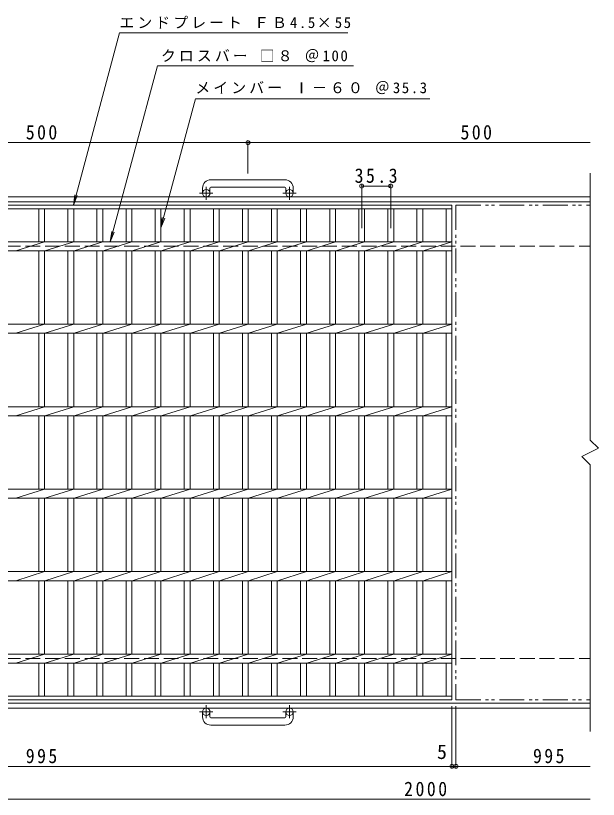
# Model space of a CAD drawing. Units: millimetres, scale not verified. Extents: x -934 to 979, y -824 to 732.
# Drawn here: x -413 to 294, y -219 to 732 of the extents above; entities that cross this region are included whole.
import ezdxf
from ezdxf.enums import TextEntityAlignment as Align

# ---------------------------------------------------------------- set-up
doc = ezdxf.new("R2010")
doc.units = ezdxf.units.MM
doc.header["$LTSCALE"] = 6
doc.header["$PDMODE"] = 32
doc.header["$PDSIZE"] = 4.8
for name, pattern in [('CHAIN1', [8, 5, -1, 1, -1]), ('DASHED3', [4, 3, -1]), ('DOUBLE_CHAIN1', [8.8, 5, -1, 0.6, -0.6, 0.6, -1])]:
    doc.linetypes.add(name, pattern=pattern)
for name, color, linetype, lineweight in [('B-1_ピット', 2, 'Continuous', 9), ('B-2_蓋', 3, 'Continuous', 9), ('B-4_寸法', 7, 'Continuous', 9)]:
    doc.layers.add(name, color=color, linetype=linetype, lineweight=lineweight)
doc.styles.add('ＭＳ ゴシック', font='')
doc.styles.get('ＭＳ ゴシック').set_extended_font_data('MS Gothic')

msp = doc.modelspace()

# ---------------------------------------------------------------- linework, layer by layer
at = {"layer": 'B-1_ピット'}
for p, q in [((-86.42, 532.556), (-176.42, 532.556)), ((-176.421, 523.556), (-86.42, 523.556)), ((-186.42, 522.556), (-186.42, 516.456)), ((-177.42, 522.556), (-177.42, 516.456)), ((-85.42, 522.556), (-85.42, 516.456)), ((-76.42, 522.556), (-76.42, 516.456)), ((-881.42, 511.956), (283.837, 511.956)), ((-881.42, 505.956), (283.837, 505.956)), ((-881.42, -102.044), (283.837, -102.044)), ((-881.42, -108.044), (283.837, -108.044)), ((-186.42, -118.645), (-186.42, -112.545)), ((-177.42, -118.645), (-177.42, -112.545)), ((-85.42, -118.645), (-85.42, -112.545)), ((-76.42, -118.645), (-76.42, -112.545)), ((-176.421, -119.645), (-86.42, -119.645)), ((-86.42, -128.645), (-176.42, -128.645))]:
    msp.add_line(p, q, dxfattribs=at)
at = {"layer": 'B-1_ピット', "linetype": 'CHAIN1'}
for p, q in [((-181.92, 508.348), (-181.92, 523.946)), ((-80.921, 508.348), (-80.921, 523.946)), ((-173.757, 516.456), (-190.165, 516.456)), ((-72.757, 516.456), (-89.165, 516.456)), ((-181.92, -104.438), (-181.92, -120.035)), ((-80.921, -104.438), (-80.921, -120.035)), ((-173.757, -112.545), (-190.165, -112.545)), ((-72.757, -112.545), (-89.165, -112.545))]:
    msp.add_line(p, q, dxfattribs=at)
at = {"layer": 'B-1_ピット', "linetype": 'DASHED3'}
for p, q in [((-881.42, 451.956), (283.837, 451.956)), ((-881.42, -48.045), (283.837, -48.045))]:
    msp.add_line(p, q, dxfattribs=at)
at = {"layer": 'B-1_ピット'}
for centre in [(-181.92, 516.456), (-80.921, 516.456), (-181.92, -112.545), (-80.921, -112.545)]:
    msp.add_circle(centre, 4.5, dxfattribs=at)
for centre, radius, start, end in [((-176.42, 522.556), 10, 90, 180), ((-86.42, 522.556), 10, 0, 90), ((-176.421, 522.556), 1, 90, 180), ((-86.42, 522.556), 1, 0, 90), ((-176.42, -118.645), 10, 180, 270), ((-176.421, -118.645), 1, 180, 270), ((-86.42, -118.645), 10, 270, 0), ((-86.42, -118.645), 1, 270, 0)]:
    msp.add_arc(centre, radius, start, end, dxfattribs=at)
at = {"layer": 'B-2_蓋'}
for p, q in [((283.837, 540.469), (283.837, 216.956)), ((-878.92, 501.956), (116.08, 501.956)), ((-878.92, 497.456), (116.08, 497.456)), ((-385.12, 497.456), (-385.12, 457.456)), ((-378.12, 497.456), (-378.12, 457.456)), ((-349.82, 497.456), (-349.82, 457.456)), ((-342.82, 497.456), (-342.82, 457.456)), ((-314.52, 497.456), (-314.52, 457.456)), ((-307.52, 497.456), (-307.52, 457.456)), ((-279.22, 497.456), (-279.22, 457.456)), ((-272.22, 497.456), (-272.22, 457.456)), ((-243.92, 497.456), (-243.92, 457.456)), ((-236.92, 497.456), (-236.92, 457.456)), ((-208.62, 497.456), (-208.62, 457.456)), ((-201.62, 497.456), (-201.62, 457.456)), ((-173.32, 497.456), (-173.32, 457.456)), ((-166.32, 497.456), (-166.32, 457.456)), ((-138.02, 497.456), (-138.02, 457.456)), ((-131.02, 497.456), (-131.02, 457.456)), ((-102.72, 497.456), (-102.72, 457.456)), ((-95.72, 497.456), (-95.72, 457.456)), ((-67.42, 497.456), (-67.42, 457.456)), ((-60.42, 497.456), (-60.42, 457.456)), ((-32.12, 497.456), (-32.12, 457.456)), ((-25.12, 497.456), (-25.12, 457.456)), ((3.18, 497.456), (3.18, 457.456)), ((10.18, 497.456), (10.18, 457.456)), ((38.48, 497.456), (38.48, 457.456)), ((45.48, 497.456), (45.48, 457.456)), ((73.78, 497.456), (73.78, 457.456)), ((80.78, 497.456), (80.78, 457.456)), ((109.08, 497.456), (109.08, 457.456)), ((116.08, 501.956), (116.08, -98.044)), ((-878.92, 457.455), (116.08, 457.455)), ((-413.02, 446.456), (-378.12, 457.456)), ((-377.72, 446.456), (-342.82, 457.456)), ((-342.42, 446.456), (-307.52, 457.456)), ((-307.12, 446.456), (-272.22, 457.456)), ((-271.82, 446.456), (-236.92, 457.456)), ((-236.52, 446.456), (-201.62, 457.456)), ((-201.22, 446.456), (-166.32, 457.456)), ((-165.92, 446.456), (-131.02, 457.456)), ((-130.62, 446.456), (-95.72, 457.456)), ((-95.32, 446.456), (-60.42, 457.456)), ((-60.02, 446.456), (-25.121, 457.456)), ((-24.72, 446.456), (10.18, 457.456)), ((10.58, 446.456), (45.48, 457.456)), ((45.88, 446.456), (80.78, 457.456)), ((81.18, 446.456), (116.079, 457.456)), ((-878.92, 446.456), (116.08, 446.456)), ((-385.12, 446.456), (-385.12, 357.456)), ((-378.12, 446.456), (-378.12, 357.456)), ((-349.82, 446.456), (-349.82, 357.456)), ((-342.82, 446.456), (-342.82, 357.456)), ((-314.52, 446.456), (-314.52, 357.456)), ((-307.52, 446.456), (-307.52, 357.456)), ((-279.22, 446.456), (-279.22, 357.456)), ((-272.22, 446.456), (-272.22, 357.456)), ((-243.92, 446.456), (-243.92, 357.456)), ((-236.92, 446.456), (-236.92, 357.456)), ((-208.62, 446.456), (-208.62, 357.456)), ((-201.62, 446.456), (-201.62, 357.456)), ((-173.32, 446.456), (-173.32, 357.456)), ((-166.32, 446.456), (-166.32, 357.456)), ((-138.02, 446.456), (-138.02, 357.456)), ((-131.02, 446.456), (-131.02, 357.456)), ((-102.72, 446.456), (-102.72, 357.456)), ((-95.72, 446.456), (-95.72, 357.456)), ((-67.42, 446.456), (-67.42, 357.456)), ((-60.42, 446.456), (-60.42, 357.456)), ((-32.12, 446.456), (-32.12, 357.456)), ((-25.12, 446.456), (-25.12, 357.456)), ((3.18, 446.456), (3.18, 357.456)), ((10.18, 446.456), (10.18, 357.456)), ((38.48, 446.456), (38.48, 357.456)), ((45.48, 446.456), (45.48, 357.456)), ((73.78, 446.456), (73.78, 357.456)), ((80.78, 446.456), (80.78, 357.456)), ((109.08, 446.456), (109.08, 357.456)), ((-878.92, 357.456), (116.08, 357.456)), ((-413.02, 346.456), (-378.12, 357.456)), ((-377.72, 346.456), (-342.82, 357.456)), ((-342.42, 346.456), (-307.52, 357.456)), ((-307.12, 346.456), (-272.22, 357.456)), ((-271.82, 346.456), (-236.92, 357.456)), ((-236.52, 346.456), (-201.62, 357.456)), ((-201.22, 346.456), (-166.32, 357.456)), ((-165.92, 346.456), (-131.02, 357.456)), ((-130.62, 346.456), (-95.72, 357.456)), ((-95.32, 346.456), (-60.42, 357.456)), ((-60.02, 346.456), (-25.121, 357.456)), ((-24.72, 346.456), (10.18, 357.456)), ((10.58, 346.456), (45.48, 357.456)), ((45.88, 346.456), (80.78, 357.456)), ((81.18, 346.456), (116.079, 357.456)), ((-878.92, 346.456), (116.08, 346.456)), ((-385.12, 346.456), (-385.12, 257.456)), ((-378.12, 346.456), (-378.12, 257.456)), ((-349.82, 346.456), (-349.82, 257.456)), ((-342.82, 346.456), (-342.82, 257.456)), ((-314.52, 346.456), (-314.52, 257.456)), ((-307.52, 346.456), (-307.52, 257.456)), ((-279.22, 346.456), (-279.22, 257.456)), ((-272.22, 346.456), (-272.22, 257.456)), ((-243.92, 346.456), (-243.92, 257.456)), ((-236.92, 346.456), (-236.92, 257.456)), ((-208.62, 346.456), (-208.62, 257.456)), ((-201.62, 346.456), (-201.62, 257.456)), ((-173.32, 346.456), (-173.32, 257.456)), ((-166.32, 346.456), (-166.32, 257.456)), ((-138.02, 346.456), (-138.02, 257.456)), ((-131.02, 346.456), (-131.02, 257.456)), ((-102.72, 346.456), (-102.72, 257.456)), ((-95.72, 346.456), (-95.72, 257.456)), ((-67.42, 346.456), (-67.42, 257.456)), ((-60.42, 346.456), (-60.42, 257.456)), ((-32.12, 346.456), (-32.12, 257.456)), ((-25.12, 346.456), (-25.12, 257.456)), ((3.18, 346.456), (3.18, 257.456)), ((10.18, 346.456), (10.18, 257.456)), ((38.48, 346.456), (38.48, 257.456)), ((45.48, 346.456), (45.48, 257.456)), ((73.78, 346.456), (73.78, 257.456)), ((80.78, 346.456), (80.78, 257.456)), ((109.08, 346.456), (109.08, 257.456)), ((-878.92, 257.455), (116.08, 257.455)), ((-413.02, 246.456), (-378.12, 257.456)), ((-377.72, 246.456), (-342.82, 257.456)), ((-342.42, 246.456), (-307.52, 257.456)), ((-307.12, 246.456), (-272.22, 257.456)), ((-271.82, 246.456), (-236.92, 257.456)), ((-236.52, 246.456), (-201.62, 257.456)), ((-201.22, 246.456), (-166.32, 257.456)), ((-165.92, 246.456), (-131.02, 257.456)), ((-130.62, 246.456), (-95.72, 257.456)), ((-95.32, 246.456), (-60.42, 257.456)), ((-60.02, 246.456), (-25.121, 257.456)), ((-24.72, 246.456), (10.18, 257.456)), ((10.58, 246.456), (45.48, 257.456)), ((45.88, 246.456), (80.78, 257.456)), ((81.18, 246.456), (116.079, 257.456)), ((-878.92, 246.456), (116.08, 246.456)), ((-385.12, 246.456), (-385.12, 157.456)), ((-378.12, 246.456), (-378.12, 157.456)), ((-349.82, 246.456), (-349.82, 157.456)), ((-342.82, 246.456), (-342.82, 157.456)), ((-314.52, 246.456), (-314.52, 157.456)), ((-307.52, 246.456), (-307.52, 157.456)), ((-279.22, 246.456), (-279.22, 157.456)), ((-272.22, 246.456), (-272.22, 157.456)), ((-243.92, 246.456), (-243.92, 157.456)), ((-236.92, 246.456), (-236.92, 157.456)), ((-208.62, 246.456), (-208.62, 157.456)), ((-201.62, 246.456), (-201.62, 157.456)), ((-173.32, 246.456), (-173.32, 157.456)), ((-166.32, 246.456), (-166.32, 157.456)), ((-138.02, 246.456), (-138.02, 157.456)), ((-131.02, 246.456), (-131.02, 157.456)), ((-102.72, 246.456), (-102.72, 157.456)), ((-95.72, 246.456), (-95.72, 157.456)), ((-67.42, 246.456), (-67.42, 157.456)), ((-60.42, 246.456), (-60.42, 157.456)), ((-32.12, 246.456), (-32.12, 157.456)), ((-25.12, 246.456), (-25.12, 157.456)), ((3.18, 246.456), (3.18, 157.456)), ((10.18, 246.456), (10.18, 157.456)), ((38.48, 246.456), (38.48, 157.456)), ((45.48, 246.456), (45.48, 157.456)), ((73.78, 246.456), (73.78, 157.456)), ((80.78, 246.456), (80.78, 157.456)), ((109.08, 246.456), (109.08, 157.456)), ((283.837, 186.956), (283.837, -136.558)), ((-878.92, 157.456), (116.08, 157.456)), ((-413.02, 146.456), (-378.12, 157.456)), ((-377.72, 146.456), (-342.82, 157.456)), ((-342.42, 146.456), (-307.52, 157.456)), ((-307.12, 146.456), (-272.22, 157.456)), ((-271.82, 146.456), (-236.92, 157.456)), ((-236.52, 146.456), (-201.62, 157.456)), ((-201.22, 146.456), (-166.32, 157.456)), ((-165.92, 146.456), (-131.02, 157.456)), ((-130.62, 146.456), (-95.72, 157.456)), ((-95.32, 146.456), (-60.42, 157.456)), ((-60.02, 146.456), (-25.121, 157.456)), ((-24.72, 146.456), (10.18, 157.456)), ((10.58, 146.456), (45.48, 157.456)), ((45.88, 146.456), (80.78, 157.456)), ((81.18, 146.456), (116.079, 157.456)), ((-878.92, 146.456), (116.08, 146.456)), ((-385.12, 146.456), (-385.12, 57.456)), ((-378.12, 146.456), (-378.12, 57.456)), ((-349.82, 146.456), (-349.82, 57.456)), ((-342.82, 146.456), (-342.82, 57.456)), ((-314.52, 146.456), (-314.52, 57.456)), ((-307.52, 146.456), (-307.52, 57.456)), ((-279.22, 146.456), (-279.22, 57.456)), ((-272.22, 146.456), (-272.22, 57.456)), ((-243.92, 146.456), (-243.92, 57.456)), ((-236.92, 146.456), (-236.92, 57.456)), ((-208.62, 146.456), (-208.62, 57.456)), ((-201.62, 146.456), (-201.62, 57.456)), ((-173.32, 146.456), (-173.32, 57.456)), ((-166.32, 146.456), (-166.32, 57.456)), ((-138.02, 146.456), (-138.02, 57.456)), ((-131.02, 146.456), (-131.02, 57.456)), ((-102.72, 146.456), (-102.72, 57.456)), ((-95.72, 146.456), (-95.72, 57.456)), ((-67.42, 146.456), (-67.42, 57.456)), ((-60.42, 146.456), (-60.42, 57.456)), ((-32.12, 146.456), (-32.12, 57.456)), ((-25.12, 146.456), (-25.12, 57.456)), ((3.18, 146.456), (3.18, 57.456)), ((10.18, 146.456), (10.18, 57.456)), ((38.48, 146.456), (38.48, 57.456)), ((45.48, 146.456), (45.48, 57.456)), ((73.78, 146.456), (73.78, 57.456)), ((80.78, 146.456), (80.78, 57.456)), ((109.08, 146.456), (109.08, 57.456)), ((-878.92, 57.456), (116.08, 57.456)), ((-413.02, 46.456), (-378.12, 57.456)), ((-377.72, 46.456), (-342.82, 57.456)), ((-342.42, 46.456), (-307.52, 57.456)), ((-307.12, 46.456), (-272.22, 57.456)), ((-271.82, 46.456), (-236.92, 57.456)), ((-236.52, 46.456), (-201.62, 57.456)), ((-201.22, 46.456), (-166.32, 57.456)), ((-165.92, 46.456), (-131.02, 57.456)), ((-130.62, 46.456), (-95.72, 57.456)), ((-95.32, 46.456), (-60.42, 57.456)), ((-60.02, 46.456), (-25.121, 57.456)), ((-24.72, 46.456), (10.18, 57.456)), ((10.58, 46.456), (45.48, 57.456)), ((45.88, 46.456), (80.78, 57.456)), ((81.18, 46.456), (116.079, 57.456)), ((-878.92, 46.456), (116.08, 46.456)), ((-385.12, 46.456), (-385.12, -42.544)), ((-378.12, 46.456), (-378.12, -42.544)), ((-349.82, 46.456), (-349.82, -42.544)), ((-342.82, 46.456), (-342.82, -42.544)), ((-314.52, 46.456), (-314.52, -42.544)), ((-307.52, 46.456), (-307.52, -42.544)), ((-279.22, 46.456), (-279.22, -42.544)), ((-272.22, 46.456), (-272.22, -42.544)), ((-243.92, 46.456), (-243.92, -42.544)), ((-236.92, 46.456), (-236.92, -42.544)), ((-208.62, 46.456), (-208.62, -42.544)), ((-201.62, 46.456), (-201.62, -42.544)), ((-173.32, 46.456), (-173.32, -42.544)), ((-166.32, 46.456), (-166.32, -42.544)), ((-138.02, 46.456), (-138.02, -42.544)), ((-131.02, 46.456), (-131.02, -42.544)), ((-102.72, 46.456), (-102.72, -42.544)), ((-95.72, 46.456), (-95.72, -42.544)), ((-67.42, 46.456), (-67.42, -42.544)), ((-60.42, 46.456), (-60.42, -42.544)), ((-32.12, 46.456), (-32.12, -42.544)), ((-25.12, 46.456), (-25.12, -42.544)), ((3.18, 46.456), (3.18, -42.544)), ((10.18, 46.456), (10.18, -42.544)), ((38.48, 46.456), (38.48, -42.544)), ((45.48, 46.456), (45.48, -42.544)), ((73.78, 46.456), (73.78, -42.544)), ((80.78, 46.456), (80.78, -42.544)), ((109.08, 46.456), (109.08, -42.544)), ((-878.92, -42.544), (116.08, -42.544)), ((-413.02, -53.544), (-378.12, -42.544)), ((-377.72, -53.544), (-342.82, -42.544)), ((-342.42, -53.544), (-307.52, -42.544)), ((-307.12, -53.544), (-272.22, -42.544)), ((-271.82, -53.544), (-236.92, -42.544)), ((-236.52, -53.544), (-201.62, -42.544)), ((-201.22, -53.544), (-166.32, -42.544)), ((-165.92, -53.544), (-131.02, -42.544)), ((-130.62, -53.544), (-95.72, -42.544)), ((-95.32, -53.544), (-60.42, -42.544)), ((-60.02, -53.544), (-25.121, -42.544)), ((-24.72, -53.544), (10.18, -42.544)), ((10.58, -53.544), (45.48, -42.544)), ((45.88, -53.544), (80.78, -42.544)), ((81.18, -53.544), (116.079, -42.544)), ((-878.92, -53.544), (116.08, -53.544)), ((-385.12, -53.544), (-385.12, -93.545)), ((-378.12, -53.544), (-378.12, -93.545)), ((-349.82, -53.544), (-349.82, -93.545)), ((-342.82, -53.544), (-342.82, -93.545)), ((-314.52, -53.544), (-314.52, -93.545)), ((-307.52, -53.544), (-307.52, -93.545)), ((-279.22, -53.544), (-279.22, -93.545)), ((-272.22, -53.544), (-272.22, -93.545)), ((-243.92, -53.544), (-243.92, -93.545)), ((-236.92, -53.544), (-236.92, -93.545)), ((-208.62, -53.544), (-208.62, -93.545)), ((-201.62, -53.544), (-201.62, -93.545)), ((-173.32, -53.544), (-173.32, -93.545)), ((-166.32, -53.544), (-166.32, -93.545)), ((-138.02, -53.544), (-138.02, -93.545)), ((-131.02, -53.544), (-131.02, -93.545)), ((-102.72, -53.544), (-102.72, -93.545)), ((-95.72, -53.544), (-95.72, -93.545)), ((-67.42, -53.544), (-67.42, -93.545)), ((-60.42, -53.544), (-60.42, -93.545)), ((-32.12, -53.544), (-32.12, -93.545)), ((-25.12, -53.544), (-25.12, -93.545)), ((3.18, -53.544), (3.18, -93.545)), ((10.18, -53.544), (10.18, -93.545)), ((38.48, -53.544), (38.48, -93.545)), ((45.48, -53.544), (45.48, -93.545)), ((73.78, -53.544), (73.78, -93.545)), ((80.78, -53.544), (80.78, -93.545)), ((109.08, -53.544), (109.08, -93.545)), ((116.08, -93.545), (-878.92, -93.545)), ((116.08, -98.044), (-878.92, -98.044))]:
    msp.add_line(p, q, dxfattribs=at)
at = {"layer": 'B-2_蓋', "linetype": 'DOUBLE_CHAIN1'}
for p, q in [((121.08, 501.956), (121.08, -98.044)), ((121.08, 501.956), (283.837, 501.956)), ((121.08, -98.044), (283.837, -98.044))]:
    msp.add_line(p, q, dxfattribs=at)
at = {"layer": 'B-2_蓋'}
msp.add_lwpolyline([(283.837, 216.956), (293.837, 206.956), (273.837, 196.956), (283.837, 186.956)], dxfattribs=at)
at = {"layer": 'B-4_寸法'}
for p, q in [((-298.344, 457.455), (-241.224, 670.631)), ((-241.224, 670.631), (-3.193, 670.631)), ((-236.92, 474.684), (-195.135, 630.631)), ((-195.135, 630.631), (89.258, 630.631)), ((-631.42, 577.639), (-131.42, 577.639)), ((-131.42, 540.056), (-131.42, 579.139)), ((-131.42, 577.639), (283.837, 577.639)), ((6.68, 473.934), (6.68, 526.497)), ((6.68, 524.997), (41.98, 524.997)), ((41.98, 473.934), (41.98, 526.497)), ((-343.227, 501.956), (-341.596, 514.349)), ((-343.227, 501.956), (-338.444, 513.504)), ((-236.96, 474.38), (-235.329, 486.773)), ((-236.96, 474.38), (-232.177, 485.928)), ((-298.344, 457.455), (-296.712, 469.849)), ((-298.344, 457.455), (-293.56, 469.004)), ((116.08, -105.544), (116.08, -180.145)), ((121.08, -105.544), (121.08, -180.145)), ((-933.894, -178.645), (116.08, -178.645)), ((116.08, -178.645), (121.08, -178.645)), ((121.08, -178.645), (283.837, -178.645)), ((-881.42, -218.645), (283.837, -218.645))]:
    msp.add_line(p, q, dxfattribs=at)
msp.add_lwpolyline([(-343.227, 501.956), (-287.313, 710.631), (-10.228, 710.631)], dxfattribs=at)
for p in [(-131.42, 577.639), (6.68, 524.997), (41.98, 524.997), (116.08, -178.645), (121.08, -178.645)]:
    msp.add_point(p, dxfattribs=at)

# ---------------------------------------------------------------- texts
at = {"layer": 'B-4_寸法', "color": 2, "style": 'ＭＳ ゴシック'}
msp.add_text('5', height=17.6, dxfattribs=at).set_placement((98.078, -175.045), align=Align.BOTTOM_LEFT)
at = {"layer": 'B-4_寸法', "char_height": 13.2, "attachment_point": 7, "style": 'ＭＳ ゴシック'}
for s, insert in [('\\T1.21;エンドプレート\\~ＦＢ4.5×55', (-287.313, 715.845)), ('\\T1.21;クロスバー\\~□８\\~＠100', (-236.849, 675.12)), ('\\T1.21;メインバー\\~Ⅰ－６０\\~＠35.3', (-195.135, 636.367))]:
    msp.add_mtext(s, dxfattribs=dict(at, insert=insert))
at = {"layer": 'B-4_寸法', "color": 2, "char_height": 17.6, "attachment_point": 7, "style": 'ＭＳ ゴシック'}
for s, insert in [('\\T1.27;\\W0.9;500', (-400.92, 581.239)), ('\\T1.27;\\W0.9;500', (126.593, 581.239)), ('\\T1.28;\\W0.9;35.3', (-1.92, 528.597)), ('\\T1.27;\\W0.9;995', (-400.92, -175.045)), ('\\T1.27;\\W0.9;995', (214.574, -175.045)), ('\\T1.28;\\W0.9;2000', (58.172, -215.045))]:
    msp.add_mtext(s, dxfattribs=dict(at, insert=insert))

doc.saveas('drawing.dxf')
